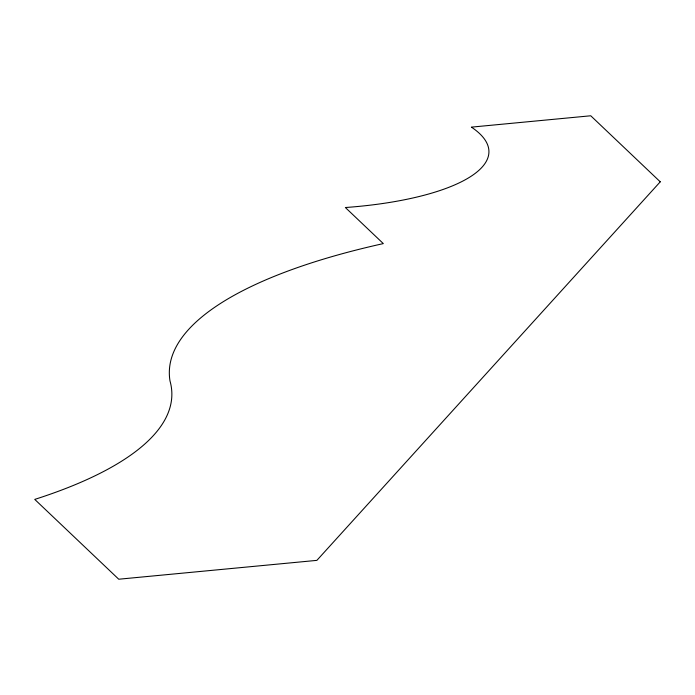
<?xml version="1.0" encoding="UTF-8"?>
<svg xmlns="http://www.w3.org/2000/svg" width="695" height="695" viewBox="0 0 695 695"><rect width="100%" height="100%" fill="white"/><g stroke="black" fill="none" stroke-linecap="round" stroke-linejoin="round"><path stroke-width="1.04" d="M660.25 181.821L316.877 560.37L118.749 579.222L34.75 499.401A500.913 153.96 0.3 0 0 170.006 380.982A526.167 161.718 0.3 0 1 383.319 243.597L345.363 207.527A189.579 58.267 0.3 0 0 471.401 127.133L590.75 115.778L660.25 181.821"/></g></svg>
